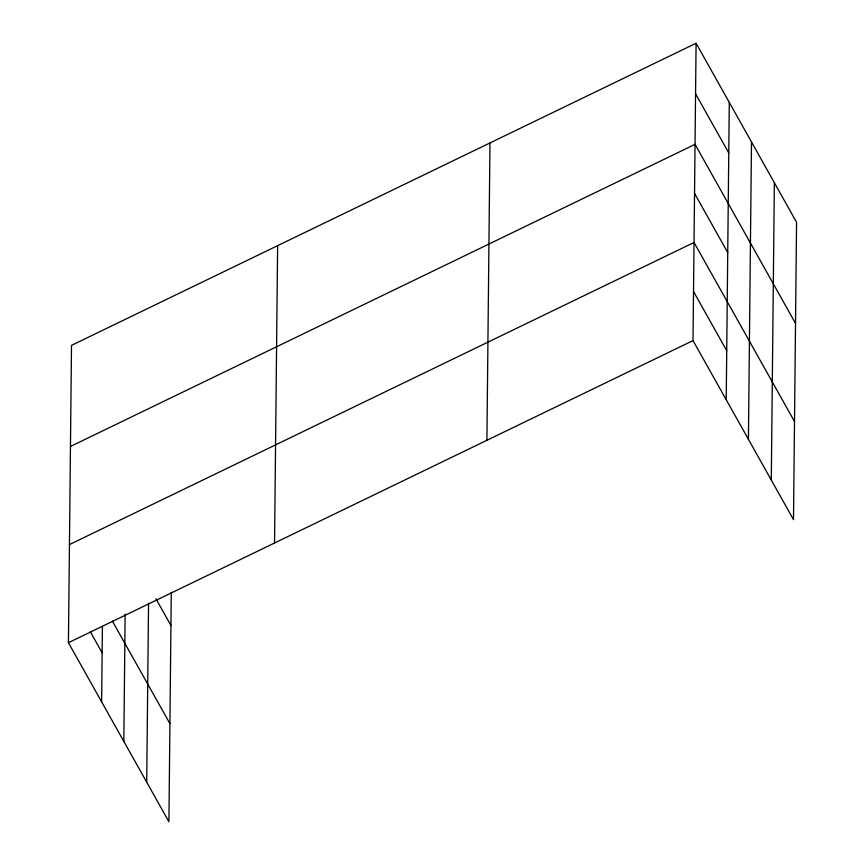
<?xml version="1.0" encoding="UTF-8"?>
<svg xmlns="http://www.w3.org/2000/svg" width="865" height="865" viewBox="0 0 865 865"><rect width="100%" height="100%" fill="white"/><g stroke="black" fill="none" stroke-linecap="round" stroke-linejoin="round"><path stroke-width="1.3" d="M171.281 592.244L168.913 821.75L68.432 642.706L71.503 345.362L696.087 43.25L796.568 222.294L793.497 519.638L693.016 340.594L696.087 43.25M101.627 701.861L102.416 626.282M123.836 741.424L125.144 614.128M146.704 782.187L148.553 603.175M274.551 543.015L277.622 245.671M486.909 440.285L489.979 142.952M726.222 399.749L729.282 102.405M748.42 439.312L751.49 141.968M771.288 480.075L774.359 182.731M70.465 446.459L695.049 144.347L795.519 323.391M69.449 544.582L694.033 242.47L794.502 421.514M68.432 642.706L693.016 340.594M695.568 93.798L728.763 152.954M694.541 193.403L727.735 252.558M693.525 291.527L726.719 350.682M155.916 598.742L170.935 625.503M112.439 621.189L169.918 723.627M90.425 631.926L102.135 652.805"/></g></svg>
